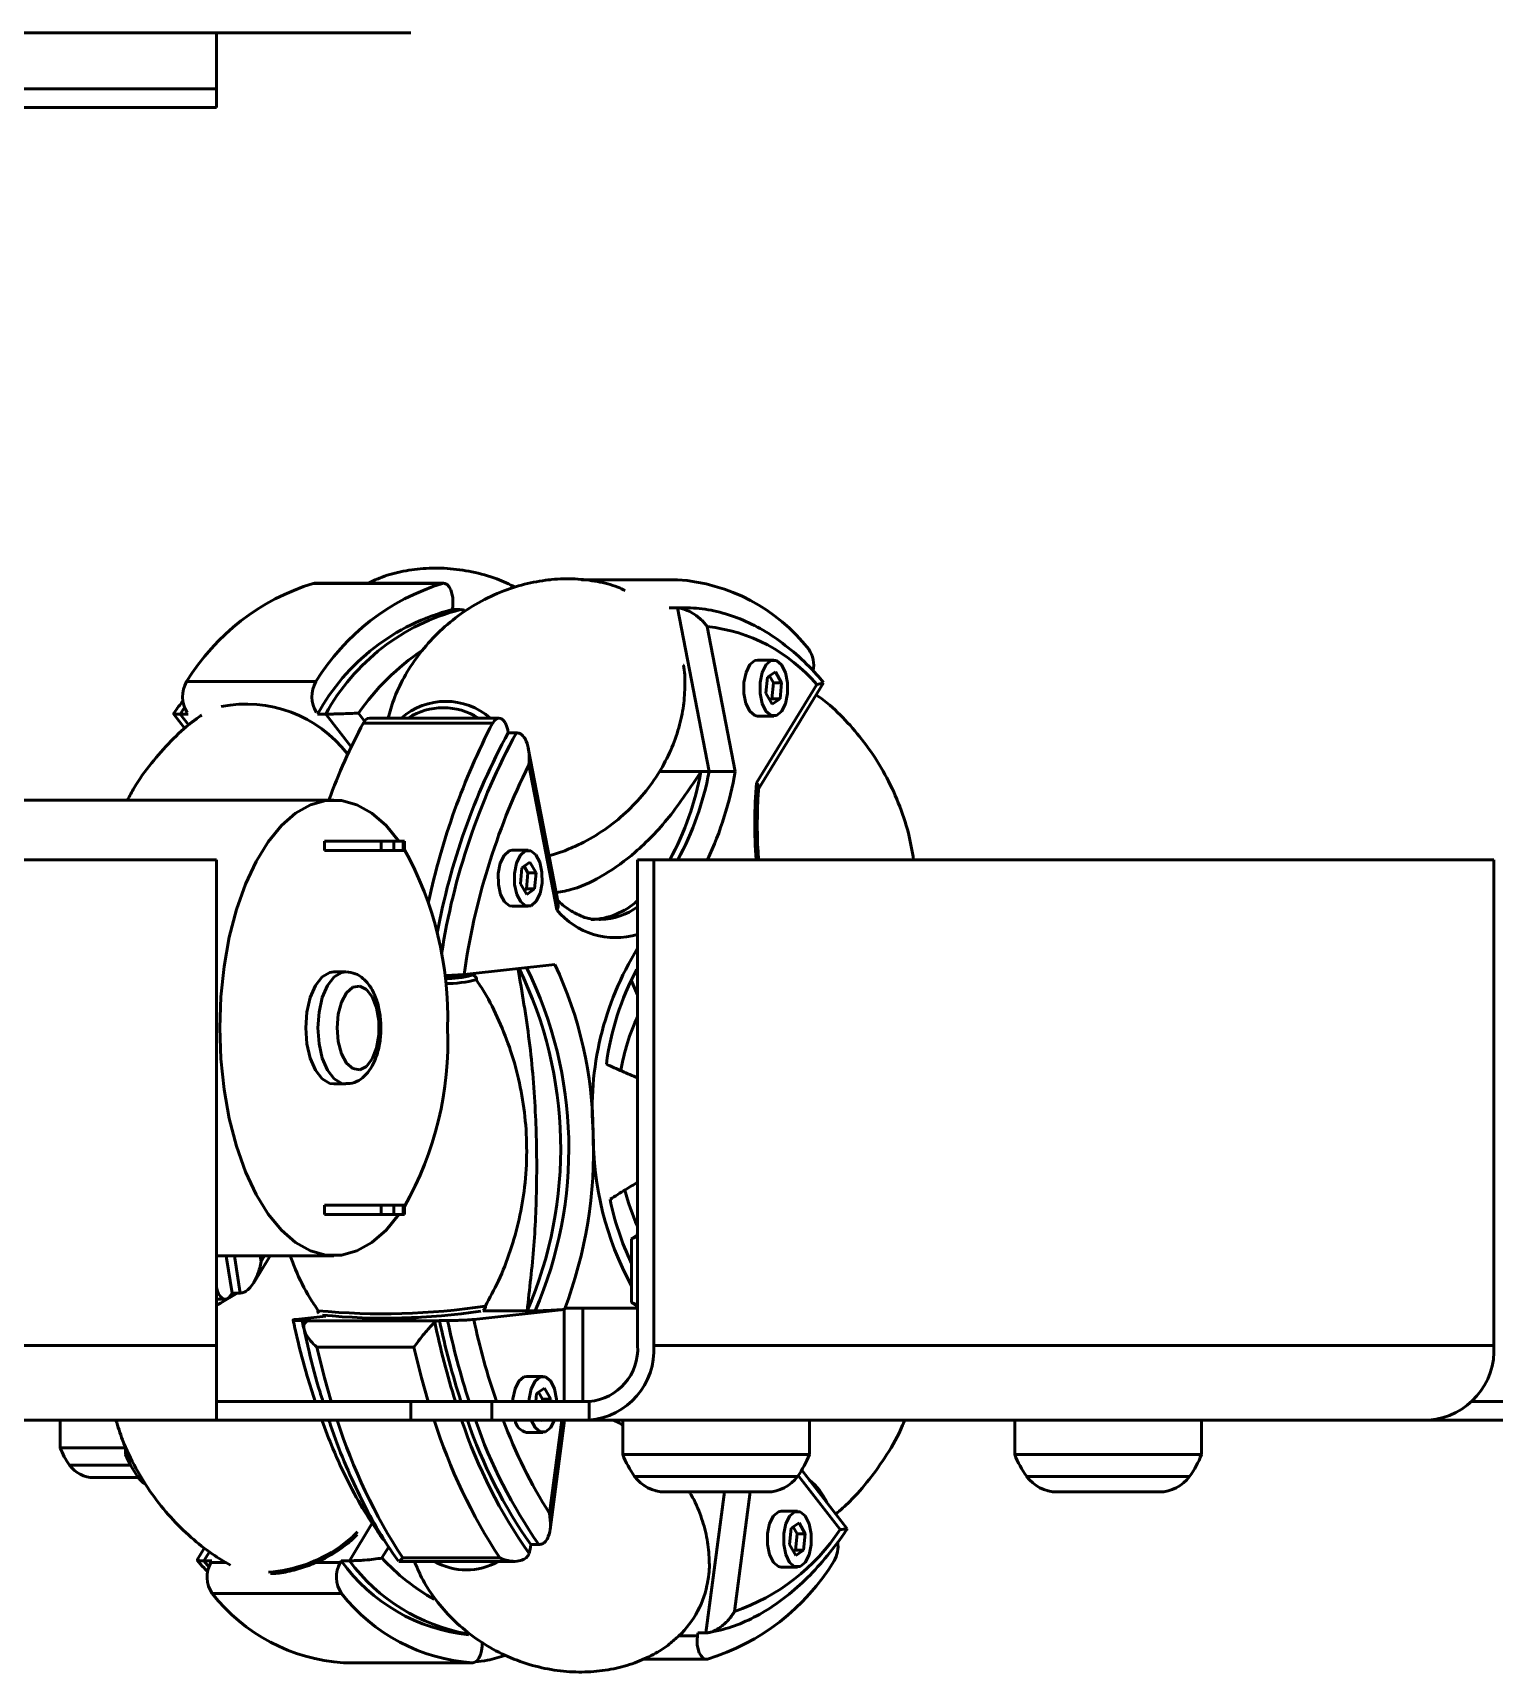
# Model space of a CAD drawing. Header units: millimetres. Extents: x 4430 to 5189, y 950 to 1287.
# Drawn here: x 4603.3 to 4681.6, y 949.8 to 1037.6 of the extents above; entities that cross this region are included whole.
import ezdxf

# ---------------------------------------------------------------- set-up
doc = ezdxf.new("R2010")
doc.units = ezdxf.units.MM
doc.header["$LTSCALE"] = 0.5
doc.layers.add('BOL', color=7, linetype='Continuous', lineweight=50)

msp = doc.modelspace()

# ---------------------------------------------------------------- linework, layer by layer
at = {"layer": 'BOL'}
for p, q in [((4523.123, 1037.596), (4613.123, 1037.596)), ((4613.123, 1037.596), (4613.123, 1034.596)), ((4613.123, 1037.596), (4623.548, 1037.596)), ((4523.123, 1034.596), (4613.123, 1034.596)), ((4613.123, 1034.596), (4613.123, 1033.596)), ((4523.123, 1033.596), (4613.123, 1033.596)), ((4625.241, 1008.108), (4618.313, 1008.108)), ((4625.299, 1008.115), (4618.371, 1008.115)), ((4625.363, 1008.107), (4625.299, 1008.115)), ((4625.48, 1008.047), (4625.363, 1008.107)), ((4625.587, 1007.933), (4625.48, 1008.047)), ((4625.677, 1007.77), (4625.587, 1007.933)), ((4630.77, 1008.273), (4630.777, 1008.276)), ((4630.777, 1008.276), (4630.898, 1008.304)), ((4630.898, 1008.304), (4631.028, 1008.304)), ((4632.688, 1008.304), (4637.826, 1008.304)), ((4625.745, 1007.569), (4625.677, 1007.77)), ((4625.786, 1007.341), (4625.745, 1007.569)), ((4625.783, 1006.859), (4625.799, 1007.1)), ((4625.799, 1007.1), (4625.786, 1007.341)), ((4625.783, 1006.859), (4625.762, 1006.706)), ((4626.196, 1006.706), (4625.762, 1006.706)), ((4637.751, 1006.804), (4637.386, 1006.795)), ((4637.819, 1006.795), (4637.386, 1006.795)), ((4637.819, 1006.795), (4637.955, 1006.801)), ((4639.516, 998.032), (4637.819, 1006.795)), ((4637.955, 1006.801), (4638.052, 1006.803)), ((4639.415, 1005.794), (4640.918, 998.032)), ((4641.706, 1003.757), (4641.498, 1003.345)), ((4641.977, 1003.978), (4641.706, 1003.757)), ((4642.12, 1004.006), (4641.977, 1003.978)), ((4642.986, 1004.006), (4642.12, 1004.006)), ((4642.572, 1003.757), (4642.364, 1003.345)), ((4642.843, 1003.978), (4642.572, 1003.757)), ((4643.135, 1003.976), (4642.843, 1003.978)), ((4643.405, 1003.75), (4643.135, 1003.976)), ((4643.611, 1003.334), (4643.405, 1003.75)), ((4611.531, 1002.848), (4618.459, 1002.848)), ((4641.385, 1002.805), (4641.384, 1002.22)), ((4641.498, 1003.345), (4641.385, 1002.805)), ((4642.058, 997.429), (4645.284, 1002.688)), ((4642.143, 997.068), (4645.651, 1002.785)), ((4642.251, 1002.805), (4642.25, 1002.22)), ((4642.364, 1003.345), (4642.251, 1002.805)), ((4642.654, 1003.092), (4642.566, 1002.225)), ((4643.074, 1003.373), (4642.654, 1003.092)), ((4642.972, 1002.787), (4642.76, 1003.163)), ((4642.884, 1001.92), (4642.972, 1002.787)), ((4642.972, 1002.787), (4643.405, 1002.787)), ((4643.405, 1002.787), (4643.074, 1003.373)), ((4643.317, 1001.92), (4643.405, 1002.787)), ((4643.722, 1002.792), (4643.611, 1003.334)), ((4643.721, 1002.207), (4643.722, 1002.792)), ((4641.384, 1002.22), (4641.494, 1001.678)), ((4642.25, 1002.22), (4642.36, 1001.678)), ((4642.566, 1002.225), (4642.898, 1001.639)), ((4642.779, 1001.849), (4642.884, 1001.92)), ((4642.884, 1001.92), (4643.317, 1001.92)), ((4642.898, 1001.639), (4643.317, 1001.92)), ((4643.608, 1001.667), (4643.721, 1002.207)), ((4610.83, 1001.126), (4611.442, 1000.338)), ((4611.416, 1001.455), (4611.186, 1001.109)), ((4611.186, 1001.109), (4611.619, 1001.109)), ((4611.186, 1001.109), (4611.643, 1000.52)), ((4618.98, 1001.109), (4618.547, 1001.109)), ((4620.345, 999.35), (4618.98, 1001.109)), ((4620.731, 1001.159), (4621.062, 1000.732)), ((4628.265, 1000.898), (4621.337, 1000.898)), ((4628.258, 1000.898), (4628.138, 1000.865)), ((4628.379, 1000.872), (4628.258, 1000.898)), ((4641.494, 1001.678), (4641.701, 1001.262)), ((4641.701, 1001.262), (4641.97, 1001.036)), ((4641.97, 1001.036), (4642.12, 1001.006)), ((4642.12, 1001.006), (4642.986, 1001.006)), ((4642.36, 1001.678), (4642.567, 1001.262)), ((4642.567, 1001.262), (4642.836, 1001.036)), ((4642.836, 1001.036), (4643.129, 1001.034)), ((4643.129, 1001.034), (4643.4, 1001.255)), ((4643.4, 1001.255), (4643.608, 1001.667)), ((4627.927, 1000.633), (4620.998, 1000.633)), ((4628.025, 1000.775), (4627.927, 1000.633)), ((4628.138, 1000.865), (4628.025, 1000.775)), ((4628.493, 1000.789), (4628.379, 1000.872)), ((4628.593, 1000.653), (4628.493, 1000.789)), ((4628.674, 1000.473), (4628.593, 1000.653)), ((4628.732, 1000.259), (4628.674, 1000.473)), ((4628.76, 1000.111), (4628.732, 1000.259)), ((4629.193, 1000.111), (4628.76, 1000.111)), ((4644.424, 1000.771), (4644.164, 1000.361)), ((4644.471, 1000.862), (4644.424, 1000.771)), ((4631.44, 991.003), (4629.835, 999.29)), ((4631.361, 990.625), (4629.857, 998.388)), ((4639.083, 998.032), (4636.86, 998.032)), ((4639.516, 998.032), (4639.083, 998.032)), ((4619.412, 996.504), (4593.604, 996.504)), ((4616.605, 995.137), (4617.369, 995.8)), ((4617.369, 995.8), (4618.171, 996.249)), ((4618.171, 996.249), (4618.996, 996.476)), ((4618.996, 996.476), (4619.828, 996.476)), ((4619.828, 996.476), (4620.653, 996.249)), ((4620.653, 996.249), (4621.455, 995.8)), ((4621.455, 995.8), (4622.218, 995.137)), ((4615.894, 994.272), (4616.605, 995.137)), ((4622.218, 995.137), (4622.906, 994.304)), ((4615.248, 993.221), (4615.894, 994.272)), ((4618.912, 994.304), (4618.912, 993.804)), ((4621.943, 994.304), (4618.912, 994.304)), ((4621.943, 993.804), (4621.943, 994.304)), ((4621.943, 994.304), (4622.626, 994.304)), ((4622.626, 994.304), (4622.626, 993.804)), ((4623.126, 994.304), (4622.626, 994.304)), ((4623.126, 993.804), (4623.126, 994.304)), ((4623.126, 994.304), (4623.193, 994.304)), ((4623.193, 993.804), (4623.193, 994.304)), ((4523.123, 993.304), (4613.123, 993.304)), ((4613.123, 993.304), (4613.123, 967.304)), ((4614.68, 992.004), (4615.248, 993.221)), ((4621.943, 993.804), (4618.912, 993.804)), ((4622.626, 993.804), (4621.943, 993.804)), ((4622.626, 993.804), (4623.126, 993.804)), ((4623.193, 993.804), (4623.126, 993.804)), ((4628.334, 993.124), (4628.227, 992.579)), ((4628.536, 993.546), (4628.334, 993.124)), ((4628.805, 993.78), (4628.536, 993.546)), ((4628.965, 993.815), (4628.805, 993.78)), ((4629.831, 993.815), (4628.965, 993.815)), ((4629.2, 993.124), (4629.093, 992.579)), ((4629.402, 993.546), (4629.2, 993.124)), ((4629.671, 993.78), (4629.402, 993.546)), ((4629.909, 993.186), (4629.493, 992.885)), ((4629.963, 993.792), (4629.671, 993.78)), ((4630.247, 992.616), (4629.909, 993.186)), ((4630.236, 993.578), (4629.963, 993.792)), ((4630.447, 993.172), (4630.236, 993.578)), ((4630.564, 992.636), (4630.447, 993.172)), ((4630.952, 993.525), (4631.791, 993.796)), ((4635.689, 967.304), (4635.689, 993.304)), ((4635.689, 993.304), (4636.555, 993.304)), ((4636.555, 993.304), (4636.555, 967.304)), ((4636.555, 993.304), (4681.555, 993.304)), ((4681.555, 993.304), (4681.555, 967.304)), ((4628.227, 992.579), (4628.233, 991.993)), ((4629.093, 992.579), (4629.099, 991.993)), ((4629.493, 992.885), (4629.415, 992.014)), ((4629.814, 992.616), (4629.606, 992.967)), ((4629.737, 991.745), (4629.814, 992.616)), ((4629.814, 992.616), (4630.247, 992.616)), ((4630.17, 991.745), (4630.247, 992.616)), ((4630.57, 992.051), (4630.564, 992.636)), ((4614.2, 990.643), (4614.68, 992.004)), ((4628.233, 991.993), (4628.35, 991.457)), ((4628.35, 991.457), (4628.561, 991.052)), ((4629.099, 991.993), (4629.216, 991.457)), ((4629.216, 991.457), (4629.427, 991.052)), ((4629.415, 992.014), (4629.753, 991.444)), ((4629.623, 991.663), (4629.737, 991.745)), ((4629.737, 991.745), (4630.17, 991.745)), ((4629.753, 991.444), (4630.17, 991.745)), ((4630.26, 991.084), (4630.463, 991.506)), ((4630.463, 991.506), (4630.57, 992.051)), ((4613.817, 989.165), (4614.2, 990.643)), ((4628.561, 991.052), (4628.833, 990.838)), ((4628.833, 990.838), (4628.965, 990.815)), ((4628.965, 990.815), (4629.831, 990.815)), ((4629.427, 991.052), (4629.699, 990.838)), ((4629.699, 990.838), (4629.992, 990.85)), ((4629.992, 990.85), (4630.26, 991.084)), ((4633.633, 990.103), (4633.706, 990.104)), ((4613.538, 987.596), (4613.817, 989.165)), ((4613.369, 985.966), (4613.538, 987.596)), ((4618.789, 987.033), (4618.43, 986.572)), ((4619.198, 987.274), (4618.789, 987.033)), ((4619.079, 986.572), (4619.438, 987.033)), ((4619.412, 987.304), (4619.198, 987.274)), ((4620.061, 987.304), (4619.412, 987.304)), ((4619.438, 987.033), (4619.848, 987.274)), ((4619.848, 987.274), (4620.074, 987.304)), ((4626.396, 987.163), (4631.257, 987.703)), ((4626.614, 987.187), (4626.648, 987.183)), ((4626.648, 987.183), (4626.804, 987.14)), ((4626.804, 987.14), (4626.805, 987.125)), ((4635.689, 986.071), (4635.346, 986.864)), ((4635.689, 987.374), (4635.651, 987.434)), ((4613.312, 984.304), (4613.369, 985.966)), ((4618.43, 986.572), (4618.15, 985.926)), ((4618.8, 985.926), (4619.079, 986.572)), ((4620.096, 986.188), (4619.823, 985.686)), ((4620.435, 986.486), (4620.096, 986.188)), ((4620.804, 986.547), (4620.435, 986.486)), ((4621.163, 986.365), (4620.804, 986.547)), ((4621.473, 985.96), (4621.163, 986.365)), ((4621.7, 985.375), (4621.473, 985.96)), ((4617.973, 985.15), (4617.912, 984.304)), ((4618.15, 985.926), (4617.973, 985.15)), ((4618.561, 984.304), (4618.622, 985.15)), ((4618.622, 985.15), (4618.8, 985.926)), ((4619.823, 985.686), (4619.647, 985.035)), ((4621.821, 984.675), (4621.7, 985.375)), ((4613.369, 982.643), (4613.312, 984.304)), ((4617.912, 984.304), (4617.973, 983.459)), ((4618.622, 983.459), (4618.561, 984.304)), ((4619.647, 985.035), (4619.586, 984.304)), ((4619.586, 984.304), (4619.647, 983.574)), ((4621.821, 983.934), (4621.821, 984.675)), ((4617.973, 983.459), (4618.15, 982.683)), ((4618.8, 982.683), (4618.622, 983.459)), ((4619.647, 983.574), (4619.823, 982.923)), ((4621.7, 983.234), (4621.821, 983.934)), ((4613.538, 981.013), (4613.369, 982.643)), ((4618.15, 982.683), (4618.43, 982.037)), ((4619.079, 982.037), (4618.8, 982.683)), ((4619.823, 982.923), (4620.096, 982.421)), ((4621.163, 982.244), (4621.473, 982.649)), ((4621.473, 982.649), (4621.7, 983.234)), ((4618.43, 982.037), (4618.789, 981.576)), ((4618.789, 981.576), (4619.198, 981.335)), ((4619.438, 981.576), (4619.079, 982.037)), ((4619.848, 981.335), (4619.438, 981.576)), ((4620.096, 982.421), (4620.435, 982.123)), ((4620.435, 982.123), (4620.804, 982.062)), ((4620.804, 982.062), (4621.163, 982.244)), ((4613.817, 979.444), (4613.538, 981.013)), ((4619.198, 981.335), (4619.412, 981.304)), ((4619.412, 981.304), (4620.061, 981.304)), ((4620.055, 981.305), (4619.848, 981.335)), ((4614.2, 977.966), (4613.817, 979.444)), ((4614.68, 976.605), (4614.2, 977.966)), ((4615.248, 975.388), (4614.68, 976.605)), ((4615.894, 974.337), (4615.248, 975.388)), ((4618.912, 974.804), (4618.912, 974.304)), ((4621.943, 974.804), (4618.912, 974.804)), ((4621.943, 974.304), (4621.943, 974.804)), ((4621.943, 974.804), (4622.626, 974.804)), ((4622.626, 974.804), (4622.626, 974.304)), ((4623.126, 974.804), (4622.626, 974.804)), ((4623.126, 974.304), (4623.126, 974.804)), ((4623.126, 974.804), (4623.193, 974.804)), ((4623.193, 974.304), (4623.193, 974.804)), ((4616.605, 973.472), (4615.894, 974.337)), ((4621.943, 974.304), (4618.912, 974.304)), ((4622.626, 974.304), (4621.943, 974.304)), ((4622.906, 974.304), (4622.218, 973.472)), ((4622.626, 974.304), (4623.126, 974.304)), ((4623.193, 974.304), (4623.126, 974.304)), ((4617.369, 972.809), (4616.605, 973.472)), ((4618.171, 972.36), (4617.369, 972.809)), ((4621.455, 972.809), (4620.653, 972.36)), ((4622.218, 973.472), (4621.455, 972.809)), ((4635.651, 973.209), (4635.353, 973.016)), ((4635.353, 973.016), (4635.689, 973.145)), ((4635.353, 973.016), (4635.353, 969.593)), ((4635.689, 973.254), (4635.641, 973.226)), ((4613.123, 972.104), (4619.412, 972.104)), ((4613.673, 971.976), (4613.655, 972.104)), ((4613.968, 970.106), (4613.673, 971.976)), ((4614.106, 971.976), (4614.089, 972.104)), ((4614.401, 970.106), (4614.106, 971.976)), ((4615.123, 970.661), (4616.008, 972.104)), ((4615.473, 972.104), (4615.517, 971.803)), ((4615.517, 971.803), (4615.701, 972.104)), ((4618.996, 972.133), (4618.171, 972.36)), ((4619.828, 972.133), (4618.996, 972.133)), ((4620.653, 972.36), (4619.828, 972.133)), ((4615.822, 971.801), (4615.518, 971.305)), ((4613.123, 970.426), (4613.165, 970.255)), ((4613.165, 970.255), (4613.241, 970.066)), ((4613.123, 969.78), (4613.59, 969.78)), ((4613.34, 969.557), (4613.123, 969.45)), ((4613.241, 970.066), (4613.337, 969.918)), ((4613.337, 969.918), (4613.448, 969.822)), ((4614.186, 970.057), (4613.34, 969.557)), ((4613.448, 969.822), (4613.568, 969.781)), ((4613.568, 969.781), (4613.689, 969.8)), ((4613.689, 969.8), (4613.804, 969.876)), ((4613.804, 969.876), (4613.906, 970.005)), ((4613.968, 970.106), (4613.906, 970.005)), ((4614.401, 970.106), (4613.968, 970.106)), ((4631.748, 969.304), (4631.748, 964.304)), ((4632.748, 969.304), (4631.748, 969.304)), ((4632.748, 964.304), (4632.748, 969.304)), ((4635.689, 969.304), (4632.748, 969.304)), ((4635.353, 969.593), (4635.689, 969.464)), ((4635.651, 969.4), (4635.353, 969.593)), ((4635.641, 969.383), (4635.689, 969.355)), ((4618.991, 968.87), (4617.383, 968.692)), ((4617.718, 968.633), (4618.151, 968.633)), ((4617.718, 968.633), (4617.797, 968.263)), ((4618.151, 968.633), (4618.071, 968.624)), ((4618.071, 968.624), (4624.999, 968.624)), ((4622.064, 968.816), (4622.065, 968.766)), ((4624.065, 968.821), (4624.063, 968.871)), ((4625.079, 968.633), (4624.999, 968.624)), ((4625.512, 968.633), (4625.079, 968.633)), ((4631.748, 969.229), (4626.909, 968.692)), ((4629.77, 969.154), (4627.418, 969.154)), ((4630.203, 969.154), (4629.77, 969.154)), ((4523.123, 967.304), (4613.123, 967.304)), ((4613.123, 967.304), (4613.123, 963.304)), ((4623.707, 967.208), (4618.511, 967.208)), ((4618.511, 967.208), (4618.92, 965.563)), ((4624.116, 965.563), (4623.707, 967.208)), ((4636.555, 967.304), (4681.555, 967.304)), ((4618.92, 965.563), (4619.279, 964.304)), ((4624.475, 964.304), (4624.116, 965.563)), ((4629.125, 964.983), (4629.011, 964.443)), ((4629.332, 965.395), (4629.125, 964.983)), ((4629.603, 965.616), (4629.332, 965.395)), ((4629.746, 965.644), (4629.603, 965.616)), ((4630.612, 965.644), (4629.746, 965.644)), ((4629.991, 964.983), (4629.877, 964.443)), ((4630.198, 965.395), (4629.991, 964.983)), ((4630.469, 965.616), (4630.198, 965.395)), ((4630.701, 965.011), (4630.281, 964.73)), ((4630.762, 965.614), (4630.469, 965.616)), ((4631.032, 964.425), (4630.701, 965.011)), ((4631.032, 965.388), (4630.762, 965.614)), ((4631.238, 964.972), (4631.032, 965.388)), ((4631.349, 964.43), (4631.238, 964.972)), ((4613.123, 964.304), (4623.548, 964.304)), ((4623.548, 963.304), (4623.548, 964.304)), ((4623.548, 964.304), (4627.878, 964.304)), ((4627.878, 964.304), (4627.878, 963.304)), ((4627.878, 964.304), (4633.091, 964.304)), ((4629.011, 964.443), (4629.001, 964.304)), ((4629.877, 964.443), (4629.867, 964.304)), ((4630.281, 964.73), (4630.238, 964.304)), ((4630.599, 964.425), (4630.386, 964.801)), ((4630.587, 964.304), (4630.599, 964.425)), ((4630.599, 964.425), (4631.032, 964.425)), ((4631.02, 964.304), (4631.032, 964.425)), ((4631.358, 964.304), (4631.349, 964.43)), ((4633.091, 963.304), (4633.091, 964.304)), ((4680.383, 964.304), (4683.304, 964.304)), ((4523.123, 963.304), (4613.123, 963.304)), ((4604.752, 963.304), (4604.752, 961.822)), ((4613.123, 963.304), (4623.548, 963.304)), ((4627.878, 963.304), (4623.548, 963.304)), ((4627.878, 963.304), (4633.091, 963.304)), ((4629.991, 963.304), (4630.193, 962.9)), ((4630.509, 963.304), (4630.524, 963.277)), ((4630.524, 963.277), (4630.565, 963.304)), ((4630.97, 958.302), (4631.632, 963.304)), ((4631, 957.451), (4631.775, 963.304)), ((4631.026, 962.893), (4631.234, 963.304)), ((4633.091, 963.304), (4678.091, 963.304)), ((4634.895, 963.304), (4634.895, 961.451)), ((4644.895, 961.451), (4644.895, 963.304)), ((4655.895, 963.304), (4655.895, 961.451)), ((4665.895, 961.451), (4665.895, 963.304)), ((4678.091, 963.304), (4683.304, 963.304)), ((4629.746, 962.644), (4630.612, 962.644)), ((4630.193, 962.9), (4630.463, 962.674)), ((4630.463, 962.674), (4630.756, 962.672)), ((4630.756, 962.672), (4631.026, 962.893)), ((4605.02, 961.822), (4604.752, 961.822)), ((4608.264, 961.822), (4605.02, 961.822)), ((4608.264, 961.887), (4608.264, 961.451)), ((4638.83, 961.451), (4634.895, 961.451)), ((4644.895, 961.451), (4638.83, 961.451)), ((4664.21, 961.451), (4655.895, 961.451)), ((4665.895, 961.451), (4664.21, 961.451)), ((4605.494, 960.888), (4605.261, 960.888)), ((4608.524, 960.888), (4605.494, 960.888)), ((4646.915, 957.478), (4644.481, 960.618)), ((4606.707, 960.222), (4606.561, 960.222)), ((4608.946, 960.222), (4606.707, 960.222)), ((4638.966, 960.284), (4635.531, 960.284)), ((4644.259, 960.284), (4638.966, 960.284)), ((4646.541, 957.445), (4644.298, 960.338)), ((4663.789, 960.284), (4656.531, 960.284)), ((4665.259, 960.284), (4663.789, 960.284)), ((4639.312, 959.451), (4637.155, 959.451)), ((4642.572, 959.451), (4639.312, 959.451)), ((4639.343, 951.902), (4640.342, 959.451)), ((4641.725, 959.451), (4640.879, 953.058)), ((4642.635, 959.451), (4642.572, 959.451)), ((4658.844, 959.451), (4658.155, 959.451)), ((4662.712, 959.451), (4658.844, 959.451)), ((4663.635, 959.451), (4662.712, 959.451)), ((4642.97, 958.175), (4642.762, 957.763)), ((4643.241, 958.397), (4642.97, 958.175)), ((4643.384, 958.425), (4643.241, 958.397)), ((4644.25, 958.425), (4643.384, 958.425)), ((4643.836, 958.175), (4643.628, 957.763)), ((4644.107, 958.397), (4643.836, 958.175)), ((4644.399, 958.395), (4644.107, 958.397)), ((4644.669, 958.168), (4644.399, 958.395)), ((4644.875, 957.753), (4644.669, 958.168)), ((4620.442, 957.071), (4619.716, 956.496)), ((4620.247, 955.769), (4621.478, 957.777)), ((4620.684, 957.31), (4620.442, 957.071)), ((4642.649, 957.224), (4642.648, 956.638)), ((4642.762, 957.763), (4642.649, 957.224)), ((4643.515, 957.224), (4643.514, 956.638)), ((4643.628, 957.763), (4643.515, 957.224)), ((4643.918, 957.511), (4643.83, 956.644)), ((4644.338, 957.792), (4643.918, 957.511)), ((4644.236, 957.206), (4644.024, 957.582)), ((4644.148, 956.338), (4644.236, 957.206)), ((4644.236, 957.206), (4644.669, 957.206)), ((4644.669, 957.206), (4644.338, 957.792)), ((4644.581, 956.338), (4644.669, 957.206)), ((4644.986, 957.211), (4644.875, 957.753)), ((4644.985, 956.626), (4644.986, 957.211)), ((4612.492, 956.456), (4612.102, 955.819)), ((4612.75, 956.254), (4612.453, 955.769)), ((4622.364, 956.519), (4621.995, 955.917)), ((4629.947, 956.481), (4629.968, 956.635)), ((4630.401, 956.635), (4629.968, 956.635)), ((4642.648, 956.638), (4642.758, 956.097)), ((4643.514, 956.638), (4643.624, 956.097)), ((4643.83, 956.644), (4644.162, 956.058)), ((4644.043, 956.268), (4644.148, 956.338)), ((4644.148, 956.338), (4644.581, 956.338)), ((4644.162, 956.058), (4644.581, 956.338)), ((4644.872, 956.086), (4644.985, 956.626)), ((4612.453, 955.769), (4612.886, 955.769)), ((4612.453, 955.769), (4612.724, 955.449)), ((4612.824, 955.668), (4612.886, 955.769)), ((4612.824, 955.668), (4613.655, 955.668)), ((4618.412, 955.668), (4619.752, 955.668)), ((4619.752, 955.668), (4619.814, 955.769)), ((4620.247, 955.769), (4619.814, 955.769)), ((4622.904, 955.737), (4629.096, 955.737)), ((4623.106, 955.931), (4628.302, 955.931)), ((4642.758, 956.097), (4642.964, 955.681)), ((4642.964, 955.681), (4643.234, 955.455)), ((4643.234, 955.455), (4643.384, 955.425)), ((4643.384, 955.425), (4644.25, 955.425)), ((4643.624, 956.097), (4643.83, 955.681)), ((4643.83, 955.681), (4644.1, 955.455)), ((4644.1, 955.455), (4644.393, 955.452)), ((4644.393, 955.452), (4644.664, 955.674)), ((4644.664, 955.674), (4644.872, 956.086)), ((4619.824, 954.022), (4612.895, 954.022)), ((4637.888, 951.749), (4638.89, 951.749)), ((4638.89, 951.749), (4638.873, 951.508)), ((4638.91, 951.902), (4638.89, 951.749)), ((4639.343, 951.902), (4638.91, 951.902)), ((4627.27, 950.738), (4627.327, 950.953)), ((4627.327, 950.953), (4627.355, 951.189)), ((4627.355, 951.189), (4627.355, 951.424)), ((4638.873, 951.508), (4638.886, 951.267)), ((4638.886, 951.267), (4638.927, 951.039)), ((4638.927, 951.039), (4638.995, 950.838)), ((4638.995, 950.838), (4639.085, 950.675)), ((4619.928, 950.305), (4626.856, 950.305)), ((4626.856, 950.305), (4626.977, 950.333)), ((4626.977, 950.333), (4627.09, 950.419)), ((4627.09, 950.419), (4627.19, 950.556)), ((4627.19, 950.556), (4627.27, 950.738)), ((4635.953, 950.493), (4639.373, 950.493)), ((4639.085, 950.675), (4639.192, 950.561)), ((4639.192, 950.561), (4639.31, 950.501)), ((4639.31, 950.501), (4639.431, 950.5))]:
    msp.add_line(p, q, dxfattribs=at)
for centre, radius, start, end in [((4621.834, 996.567), 12.066, 106.96552, 148.63362), ((4628.762, 996.567), 12.066, 106.96552, 148.63362), ((4637.175, 998.57), 9.756, 38.04775, 86.17566), ((4628.612, 995.583), 11.482, 104.36904, 151.2302), ((4629.045, 995.583), 11.482, 104.36904, 151.2302), ((4638.5, 996.968), 8.873, 40.137, 84.0867), ((4631.623, 993.499), 13.316, 124.11518, 144.88294), ((4643.583, 1003.722), 1.538, 348.60642, 34.02726), ((4612.936, 1002.039), 1.621, 150.08484, 211.37628), ((4619.864, 1002.039), 1.621, 150.08416, 211.37696), ((4625.411, 998.159), 3.634, 48.90982, 131.09018), ((4614.727, 994.809), 6.835, 37.56564, 101.39539), ((4621.375, 1000.5), 0.4, 95.45059, 160.51644), ((4625.277, 997.967), 3.483, 57.29735, 122.70265), ((4649.216, 985.512), 32.014, 151.8139, 159.9178), ((4661.525, 983.191), 37.856, 152.56412, 168.01539), ((4660.307, 982.892), 35.94, 151.37246, 169.59285), ((4661.334, 982.633), 36.585, 151.46193, 171.15822), ((4662.992, 982.026), 36.955, 153.72044, 172.00995), ((4623.349, 1000.928), 15.999, 331.54064, 349.56909), ((4623.783, 1000.928), 15.998, 331.53983, 349.56958), ((4622.266, 1001.291), 18.936, 335.05247, 350.08778), ((4669.223, 995.221), 27.255, 175.35314, 184.03208), ((4606.766, 984.832), 18.753, 358.3892, 28.84258), ((4634.513, 993.222), 4.084, 219.48313, 286.73846), ((4633.05, 994.024), 3.924, 272.18444, 312.26096), ((4633.559, 993.747), 3.647, 272.30509, 305.7423), ((4649.576, 979.992), 16.321, 148.30441, 184.65868), ((4625.335, 989.692), 2.708, 270.58202, 287.28786), ((4625.388, 992.413), 5.474, 269.78545, 284.99903), ((4625.341, 993.688), 7.014, 270.44924, 284.22532), ((4609.659, 977.851), 21.911, 336.61274, 26.09716), ((4610.116, 977.848), 21.888, 336.59727, 26.26882), ((4611.671, 978.505), 21.639, 0.42793, 25.15513), ((4648.446, 980.507), 14.55, 151.57047, 172.68156), ((4607.645, 983.565), 17.882, 330.39689, 2.37134), ((4645.892, 980.184), 11.247, 155.11112, 170.5749), ((4609.573, 977.695), 23.756, 339.12994, 2.3452), ((4650.22, 978.557), 16.911, 179.62792, 208.46404), ((4645.058, 978.106), 10.357, 193.94469, 205.23023), ((4648.134, 977.902), 14.193, 191.27845, 205.76958), ((4622.049, 1005.381), 36.389, 264.49055, 278.69171), ((4618.115, 968.309), 0.318, 97.96247, 132.99991), ((4622.171, 1003.447), 34.686, 264.43922, 278.48075), ((4622.865, 975.975), 7.254, 263.66663, 279.51494), ((4625.044, 968.309), 0.318, 97.96718, 132.99904), ((4666.628, 977.159), 42.68, 191.64898, 197.52902), ((4665.842, 977.128), 41.639, 191.77298, 197.93743), ((4666.275, 977.128), 41.639, 191.77298, 197.93743), ((4665.059, 976.92), 39.027, 192.17202, 198.86018), ((4632.803, 967.054), 3.761, 274.40198, 3.81122), ((4632.875, 967.117), 2.821, 274.40179, 3.81138), ((4677.803, 967.054), 3.761, 274.40198, 3.81122), ((4648.178, 972.389), 29.991, 197.63259, 213.28247), ((4653.374, 972.389), 29.991, 197.63259, 213.28247), ((4652.633, 972.145), 27.813, 198.53229, 215.08069), ((4651.589, 971.856), 26.442, 198.87013, 215.14656), ((4652.365, 972.031), 26.823, 198.98665, 215.03003), ((4653.324, 972.512), 26.488, 200.34036, 212.44228), ((4629.883, 963.394), 0.762, 187.34694, 259.63927), ((4608.752, 963.396), 4.299, 201.48631, 215.69246), ((4613.264, 963.419), 5.373, 201.48631, 215.69246), ((4639.895, 963.419), 5.373, 201.48631, 215.69246), ((4639.895, 963.419), 5.373, 324.30754, 338.51369), ((4660.895, 963.419), 5.373, 201.48631, 215.69246), ((4660.895, 963.419), 5.373, 324.30754, 338.51369), ((4606.561, 961.822), 1.6, 215.69246, 270), ((4610.524, 961.451), 2, 215.69246, 233.389), ((4637.155, 961.451), 2, 215.69246, 270), ((4642.635, 961.451), 2, 270, 324.30754), ((4642.996, 957.66), 3.08, 23.58779, 51.97897), ((4658.155, 961.451), 2, 215.69246, 270), ((4663.635, 961.451), 2, 270, 324.30754), ((4637.343, 963.468), 10.994, 288.7618, 326.78249), ((4615.361, 962.797), 7.66, 274.19959, 304.6457), ((4628.361, 956.682), 1.599, 340.92312, 352.7767), ((4644.809, 956.557), 1.617, 330.29959, 8.11756), ((4614.24, 954.905), 1.609, 151.65714, 213.2868), ((4621.168, 954.905), 1.609, 151.65624, 213.2877), ((4627.581, 961.299), 9.535, 215.45279, 264.38323), ((4628.384, 961.838), 10.151, 216.71843, 259.72997), ((4630.139, 963.362), 11.034, 222.43221, 241.022), ((4626.515, 958.647), 3.372, 239.64875, 300.35125), ((4635.92, 962.035), 12.058, 286.92821, 328.61608), ((4634.217, 955.558), 5.306, 313.98279, 350.16219), ((4620.571, 960.034), 9.75, 218.07041, 266.21689), ((4627.499, 960.034), 9.75, 218.07041, 266.21689)]:
    msp.add_arc(centre, radius, start, end, dxfattribs=at)
for points, knots in [([(4629.146, 1007.901), (4628.816, 1008.059), (4628.068, 1008.417), (4626.831, 1008.752), (4625.504, 1008.939), (4624.211, 1008.935), (4622.995, 1008.752), (4622.01, 1008.482), (4621.465, 1008.212), (4621.269, 1008.115)], [0, 0, 0, 0, 0.132946, 0.301099, 0.464518, 0.622479, 0.774141, 0.918494, 1, 1, 1, 1]), ([(4635.028, 1007.724), (4634.896, 1007.788), (4634.421, 1008.017), (4633.519, 1008.229), (4632.33, 1008.377), (4631.071, 1008.341), (4629.784, 1008.129), (4628.461, 1007.721), (4627.153, 1007.108), (4625.915, 1006.291), (4624.824, 1005.326), (4623.9, 1004.249), (4623.162, 1003.094), (4622.626, 1001.973), (4622.418, 1001.226), (4622.327, 1000.898)], [0, 0, 0, 0, 0.027851, 0.099697, 0.175214, 0.253512, 0.333905, 0.415821, 0.50699, 0.597037, 0.685377, 0.771645, 0.855455, 0.936451, 1, 1, 1, 1]), ([(4626.472, 1006.616), (4626.444, 1006.638), (4626.377, 1006.691), (4626.262, 1006.7), (4626.196, 1006.706)], [0, 0, 0, 0, 0.4215877, 1, 1, 1, 1]), ([(4637.819, 1006.795), (4637.892, 1006.789), (4638.038, 1006.778), (4638.314, 1006.688), (4638.673, 1006.509), (4639.081, 1006.199), (4639.312, 1005.939), (4639.414, 1005.796), (4639.415, 1005.794)], [0, 0, 0, 0, 0.107627, 0.21442, 0.382766, 0.663943, 0.997024, 1, 1, 1, 1]), ([(4645.651, 1002.801), (4645.531, 1002.941), (4645.058, 1003.497), (4644.187, 1004.341), (4643.021, 1005.254), (4641.81, 1005.962), (4640.57, 1006.465), (4639.315, 1006.752), (4638.432, 1006.82), (4637.972, 1006.8), (4637.93, 1006.799)], [0, 0, 0, 0, 0.0534466, 0.2118684, 0.3698365, 0.5265675, 0.6814335, 0.8341145, 0.984887, 1, 1, 1, 1]), ([(4631.791, 993.796), (4632.076, 993.915), (4632.813, 994.225), (4633.926, 994.889), (4635.07, 995.8), (4636.055, 996.842), (4636.863, 997.973), (4637.485, 999.157), (4637.918, 1000.357), (4638.173, 1001.538), (4638.234, 1002.662), (4638.22, 1003.39), (4638.139, 1003.736), (4638.138, 1003.739)], [0, 0, 0, 0, 0.07219, 0.187177, 0.301001, 0.412385, 0.520772, 0.625731, 0.726752, 0.823217, 0.914381, 0.999275, 1, 1, 1, 1]), ([(4645.638, 1002.792), (4645.625, 1002.78), (4645.591, 1002.751), (4645.408, 1002.712), (4645.285, 1002.688), (4645.284, 1002.688)], [0, 0, 0, 0, 0.394724, 0.994644, 1, 1, 1, 1]), ([(4611.337, 1001.818), (4611.181, 1001.619), (4611.009, 1001.4), (4610.848, 1001.156), (4610.834, 1001.134)], [0, 0, 0, 0, 0.9108202, 1, 1, 1, 1]), ([(4650.473, 993.304), (4650.392, 993.781), (4650.214, 994.821), (4649.689, 996.361), (4648.973, 997.887), (4648.1, 999.28), (4647.099, 1000.514), (4646.148, 1001.477), (4645.503, 1001.963), (4645.259, 1002.147)], [0, 0, 0, 0, 0.137125, 0.29973, 0.458691, 0.613792, 0.764756, 0.911235, 1, 1, 1, 1]), ([(4612.338, 1001.056), (4612.167, 1000.936), (4611.583, 1000.527), (4610.666, 999.668), (4609.623, 998.487), (4608.842, 997.423), (4608.478, 996.725), (4608.363, 996.504)], [0, 0, 0, 0, 0.105802, 0.359328, 0.617734, 0.879262, 1, 1, 1, 1]), ([(4611.186, 1001.109), (4611.122, 1001.11), (4610.994, 1001.111), (4610.871, 1001.117), (4610.813, 1001.124), (4610.837, 1001.128), (4610.842, 1001.129)], [0, 0, 0, 0, 0.2531872, 0.5044043, 0.9004174, 1, 1, 1, 1]), ([(4620.731, 1001.159), (4620.73, 1001.159), (4620.605, 1001.155), (4620.333, 1001.146), (4619.878, 1001.129), (4619.491, 1001.117), (4619.202, 1001.111), (4619.054, 1001.11), (4618.98, 1001.109)], [0, 0, 0, 0, 0.002977, 0.336057, 0.617229, 0.785578, 0.892369, 1, 1, 1, 1]), ([(4629.193, 1000.111), (4629.261, 1000.101), (4629.396, 1000.082), (4629.585, 999.925), (4629.773, 999.612), (4629.89, 999.078), (4629.884, 998.632), (4629.857, 998.39), (4629.857, 998.388)], [0, 0, 0, 0, 0.107622, 0.214417, 0.382766, 0.663945, 0.997026, 1, 1, 1, 1]), ([(4631.335, 991.545), (4631.635, 991.602), (4632.514, 991.769), (4633.936, 992.475), (4635.668, 993.721), (4637.419, 995.52), (4638.524, 997.188), (4639.083, 998.032)], [0, 0, 0, 0, 0.105975, 0.310673, 0.513365, 0.753644, 1, 1, 1, 1]), ([(4639.516, 998.032), (4639.614, 998.032), (4639.809, 998.032), (4640.14, 998.031), (4640.461, 998.03), (4640.73, 998.03), (4640.866, 998.031), (4640.917, 998.032), (4640.918, 998.032)], [0, 0, 0, 0, 0.196499, 0.392782, 0.595035, 0.810767, 0.995206, 1, 1, 1, 1]), ([(4642.163, 997.161), (4642.165, 997.199), (4642.169, 997.28), (4642.103, 997.376), (4642.059, 997.428), (4642.058, 997.429)], [0, 0, 0, 0, 0.457094, 0.986248, 1, 1, 1, 1]), ([(4642.178, 993.304), (4642.17, 993.386), (4642.11, 993.995), (4642.093, 995.16), (4642.115, 996.368), (4642.166, 997.03), (4642.176, 997.16)], [0, 0, 0, 0, 0.064642, 0.481184, 0.89796, 1, 1, 1, 1]), ([(4633.688, 990.124), (4633.54, 990.12), (4633.187, 990.111), (4632.625, 990.288), (4631.996, 990.63), (4631.565, 990.969), (4631.348, 991.188), (4631.334, 991.202)], [0, 0, 0, 0, 0.196446, 0.470708, 0.730417, 0.982717, 1, 1, 1, 1]), ([(4631.432, 991.001), (4631.439, 990.945), (4631.455, 990.829), (4631.399, 990.696), (4631.362, 990.627), (4631.361, 990.625)], [0, 0, 0, 0, 0.478149, 0.986775, 1, 1, 1, 1]), ([(4620.05, 981.328), (4620.126, 981.322), (4620.372, 981.304), (4620.764, 981.476), (4621.165, 981.798), (4621.494, 982.267), (4621.75, 982.876), (4621.909, 983.604), (4621.955, 984.386), (4621.885, 985.161), (4621.7, 985.889), (4621.409, 986.497), (4621.029, 986.945), (4620.582, 987.24), (4620.247, 987.283), (4620.083, 987.304)], [0, 0, 0, 0, 0.032189, 0.103184, 0.173506, 0.250438, 0.336009, 0.424181, 0.511422, 0.598588, 0.686902, 0.778118, 0.85882, 0.931048, 1, 1, 1, 1]), ([(4626.396, 987.163), (4626.323, 987.156), (4626.176, 987.142), (4625.846, 987.124), (4625.538, 987.112), (4625.362, 987.109), (4625.304, 987.108)], [0, 0, 0, 0, 0.2910234, 0.5823869, 0.8632836, 1, 1, 1, 1]), ([(4627.057, 986.895), (4627.057, 986.914), (4627.059, 986.971), (4627.009, 987.049), (4626.946, 987.106), (4626.873, 987.142), (4626.787, 987.167), (4626.684, 987.18), (4626.619, 987.188)], [0, 0, 0, 0, 0.048662, 0.147148, 0.240567, 0.358652, 0.588062, 1, 1, 1, 1]), ([(4627.524, 969.387), (4627.769, 969.837), (4628.292, 970.797), (4628.895, 972.365), (4629.369, 974.05), (4629.671, 975.831), (4629.782, 977.675), (4629.685, 979.543), (4629.393, 981.345), (4628.923, 983.067), (4628.285, 984.688), (4627.654, 985.968), (4627.188, 986.669), (4627.036, 986.898)], [0, 0, 0, 0, 0.083378, 0.177948, 0.272826, 0.367915, 0.471636, 0.572948, 0.671822, 0.768441, 0.862915, 0.955292, 1, 1, 1, 1]), ([(4629.77, 969.154), (4629.904, 970.315), (4630.169, 972.61), (4630.313, 976.116), (4630.25, 979.798), (4629.943, 983.635), (4629.5, 986.205), (4629.28, 987.483)], [0, 0, 0, 0, 0.191415, 0.378374, 0.563502, 0.782959, 1, 1, 1, 1]), ([(4634.015, 982.36), (4634.296, 982.235), (4634.849, 981.989), (4635.412, 981.743), (4635.689, 981.622)], [0, 0, 0, 0, 0.508367, 1, 1, 1, 1]), ([(4635.689, 976.041), (4635.471, 975.908), (4634.975, 975.603), (4634.488, 975.298), (4634.216, 975.126)], [0, 0, 0, 0, 0.439385, 1, 1, 1, 1]), ([(4617.071, 972.104), (4617.164, 971.857), (4617.457, 971.078), (4617.964, 970.09), (4618.428, 969.39), (4618.578, 969.162)], [0, 0, 0, 0, 0.239462, 0.7529403, 1, 1, 1, 1]), ([(4614.401, 970.106), (4614.471, 970.115), (4614.612, 970.134), (4614.842, 970.29), (4615.112, 970.6), (4615.369, 971.128), (4615.48, 971.565), (4615.516, 971.801), (4615.517, 971.803)], [0, 0, 0, 0, 0.107627, 0.214417, 0.382769, 0.663945, 0.997021, 1, 1, 1, 1]), ([(4627.397, 969.171), (4627.407, 969.175), (4627.432, 969.186), (4627.493, 969.237), (4627.55, 969.334), (4627.544, 969.399), (4627.542, 969.422)], [0, 0, 0, 0, 0.195212, 0.539757, 0.842104, 1, 1, 1, 1]), ([(4617.383, 968.692), (4617.331, 968.685), (4617.226, 968.671), (4617.225, 968.652), (4617.346, 968.639), (4617.533, 968.633), (4617.673, 968.633), (4617.718, 968.633)], [0, 0, 0, 0, 0.232838, 0.465951, 0.690674, 0.90163, 1, 1, 1, 1]), ([(4617.236, 968.658), (4617.301, 968.358), (4617.525, 967.334), (4617.907, 965.861), (4618.276, 964.753), (4618.425, 964.304)], [0, 0, 0, 0, 0.198005, 0.675683, 1, 1, 1, 1]), ([(4617.899, 968.541), (4617.865, 968.499), (4617.799, 968.414), (4617.801, 968.202), (4617.905, 967.907), (4618.15, 967.552), (4618.385, 967.316), (4618.509, 967.21), (4618.511, 967.208)], [0, 0, 0, 0, 0.1395055, 0.2783401, 0.4740347, 0.7426914, 0.9966408, 1, 1, 1, 1]), ([(4618.56, 969.168), (4618.559, 969.144), (4618.558, 969.085), (4618.589, 969.042), (4618.608, 969.015)], [0, 0, 0, 0, 0.391368, 1, 1, 1, 1]), ([(4623.707, 967.208), (4623.708, 967.21), (4623.783, 967.316), (4623.957, 967.552), (4624.238, 967.907), (4624.492, 968.202), (4624.69, 968.414), (4624.781, 968.499), (4624.827, 968.541)], [0, 0, 0, 0, 0.003358, 0.25731, 0.525966, 0.721659, 0.860491, 1, 1, 1, 1]), ([(4625.512, 968.633), (4625.61, 968.633), (4625.807, 968.634), (4626.14, 968.644), (4626.459, 968.657), (4626.731, 968.674), (4626.853, 968.686), (4626.909, 968.692)], [0, 0, 0, 0, 0.198831, 0.397486, 0.600969, 0.81577, 1, 1, 1, 1]), ([(4631.77, 969.232), (4631.65, 969.22), (4631.437, 969.2), (4631.021, 969.176), (4630.67, 969.162), (4630.399, 969.155), (4630.261, 969.154), (4630.203, 969.154)], [0, 0, 0, 0, 0.327727, 0.581025, 0.759294, 0.899254, 1, 1, 1, 1]), ([(4617.82, 968.186), (4617.887, 967.875), (4618.115, 966.821), (4618.444, 965.512), (4618.749, 964.566), (4618.834, 964.304)], [0, 0, 0, 0, 0.231604, 0.787141, 1, 1, 1, 1]), ([(4607.746, 963.304), (4607.855, 962.948), (4608.129, 962.055), (4608.783, 960.718), (4609.65, 959.325), (4610.648, 958.085), (4611.74, 957.014), (4612.82, 956.153), (4613.554, 955.721), (4613.876, 955.532)], [0, 0, 0, 0, 0.108788, 0.272794, 0.43282, 0.588577, 0.739709, 0.885625, 1, 1, 1, 1]), ([(4618.77, 963.304), (4618.964, 962.787), (4619.397, 961.631), (4620.171, 959.99), (4621.017, 958.433), (4621.623, 957.542), (4621.902, 957.131)], [0, 0, 0, 0, 0.220967, 0.493705, 0.766903, 1, 1, 1, 1]), ([(4619.15, 963.304), (4619.179, 963.213), (4619.423, 962.43), (4619.969, 961.061), (4620.787, 959.221), (4621.695, 957.533), (4622.404, 956.402), (4622.809, 955.84), (4622.872, 955.754)], [0, 0, 0, 0, 0.030709, 0.261958, 0.493539, 0.72548, 0.957767, 1, 1, 1, 1]), ([(4634.895, 963.017), (4634.808, 963.076), (4634.641, 963.191), (4634.452, 963.268), (4634.361, 963.304)], [0, 0, 0, 0, 0.51749, 1, 1, 1, 1]), ([(4646.304, 958.265), (4646.557, 958.486), (4647.203, 959.049), (4648.125, 960.112), (4649.077, 961.475), (4649.706, 962.553), (4649.959, 963.21), (4649.996, 963.304)], [0, 0, 0, 0, 0.162307, 0.413755, 0.668247, 0.952, 1, 1, 1, 1]), ([(4639.435, 954.642), (4639.445, 954.69), (4639.537, 955.084), (4639.543, 955.842), (4639.443, 956.934), (4639.132, 958.056), (4638.799, 958.911), (4638.521, 959.355), (4638.461, 959.451)], [0, 0, 0, 0, 0.027623, 0.230068, 0.451448, 0.687104, 0.932595, 1, 1, 1, 1]), ([(4630.97, 958.302), (4630.97, 958.3), (4631.01, 958.065), (4631.041, 957.634), (4630.953, 957.117), (4630.783, 956.815), (4630.602, 956.663), (4630.468, 956.644), (4630.401, 956.635)], [0, 0, 0, 0, 0.002976, 0.336053, 0.617232, 0.785578, 0.892371, 1, 1, 1, 1]), ([(4619.724, 956.372), (4619.854, 956.464), (4620.204, 956.713), (4620.485, 956.992), (4620.662, 957.168)], [0, 0, 0, 0, 0.370304, 1, 1, 1, 1]), ([(4622.164, 956.834), (4622.082, 956.904), (4621.979, 956.991), (4621.917, 957.109), (4621.905, 957.133)], [0, 0, 0, 0, 0.799384, 1, 1, 1, 1]), ([(4639.416, 951.904), (4639.647, 951.948), (4640.292, 952.071), (4641.334, 952.432), (4642.525, 953.04), (4643.683, 953.845), (4644.802, 954.84), (4645.869, 956.024), (4646.56, 956.939), (4646.897, 957.448), (4646.912, 957.47)], [0, 0, 0, 0, 0.0829917, 0.2308933, 0.3798651, 0.5307725, 0.6835798, 0.8378501, 0.9930145, 1, 1, 1, 1]), ([(4646.541, 957.445), (4646.542, 957.445), (4646.665, 957.449), (4646.853, 957.457), (4646.888, 957.469), (4646.903, 957.474)], [0, 0, 0, 0, 0.0051746, 0.5843938, 1, 1, 1, 1]), ([(4616.029, 955.082), (4616.145, 955.086), (4616.546, 955.098), (4617.284, 955.256), (4618.19, 955.545), (4619.023, 955.925), (4619.503, 956.232), (4619.724, 956.372)], [0, 0, 0, 0, 0.096231, 0.331421, 0.566157, 0.800777, 1, 1, 1, 1]), ([(4628.302, 955.931), (4628.304, 955.93), (4628.451, 955.861), (4628.765, 955.753), (4629.205, 955.718), (4629.544, 955.805), (4629.767, 955.953), (4629.837, 956.091), (4629.872, 956.159)], [0, 0, 0, 0, 0.003362, 0.257309, 0.525968, 0.721661, 0.860498, 1, 1, 1, 1]), ([(4612.114, 955.813), (4612.107, 955.809), (4612.078, 955.796), (4612.137, 955.783), (4612.26, 955.771), (4612.388, 955.769), (4612.453, 955.769)], [0, 0, 0, 0, 0.139723, 0.518092, 0.758109, 1, 1, 1, 1]), ([(4612.102, 955.803), (4612.22, 955.66), (4612.404, 955.436), (4612.601, 955.248), (4612.671, 955.181)], [0, 0, 0, 0, 0.642237, 1, 1, 1, 1]), ([(4620.247, 955.769), (4620.321, 955.769), (4620.469, 955.771), (4620.758, 955.782), (4621.145, 955.806), (4621.599, 955.851), (4621.87, 955.892), (4621.994, 955.916), (4621.995, 955.917)], [0, 0, 0, 0, 0.107629, 0.214423, 0.382771, 0.663946, 0.997019, 1, 1, 1, 1]), ([(4622.904, 955.753), (4622.923, 955.755), (4622.967, 955.758), (4623.053, 955.861), (4623.105, 955.93), (4623.106, 955.931)], [0, 0, 0, 0, 0.422555, 0.992457, 1, 1, 1, 1]), ([(4623.734, 955.737), (4623.855, 955.444), (4624.138, 954.762), (4624.782, 953.77), (4625.648, 952.737), (4626.703, 951.802), (4627.916, 951.01), (4629.208, 950.411), (4630.54, 950.011), (4631.871, 949.809), (4633.168, 949.795), (4634.394, 949.957), (4635.524, 950.271), (4636.525, 950.723), (4637.316, 951.207), (4637.736, 951.604), (4637.897, 951.758)], [0, 0, 0, 0, 0.056179, 0.130897, 0.207125, 0.292032, 0.376043, 0.458583, 0.539286, 0.617754, 0.693645, 0.766561, 0.836029, 0.901454, 0.96198, 1, 1, 1, 1]), ([(4640.879, 953.058), (4640.878, 953.057), (4640.785, 952.892), (4640.569, 952.592), (4640.181, 952.234), (4639.832, 952.026), (4639.561, 951.922), (4639.416, 951.909), (4639.343, 951.902)], [0, 0, 0, 0, 0.002976, 0.336056, 0.61723, 0.785581, 0.892369, 1, 1, 1, 1]), ([(4626.983, 950.355), (4627.205, 950.378), (4627.766, 950.436), (4628.31, 950.609), (4628.638, 950.713)], [0, 0, 0, 0, 0.396906, 1, 1, 1, 1])]:
    msp.add_open_spline(points, degree=3, knots=knots, dxfattribs=at)

doc.saveas('drawing.dxf')
